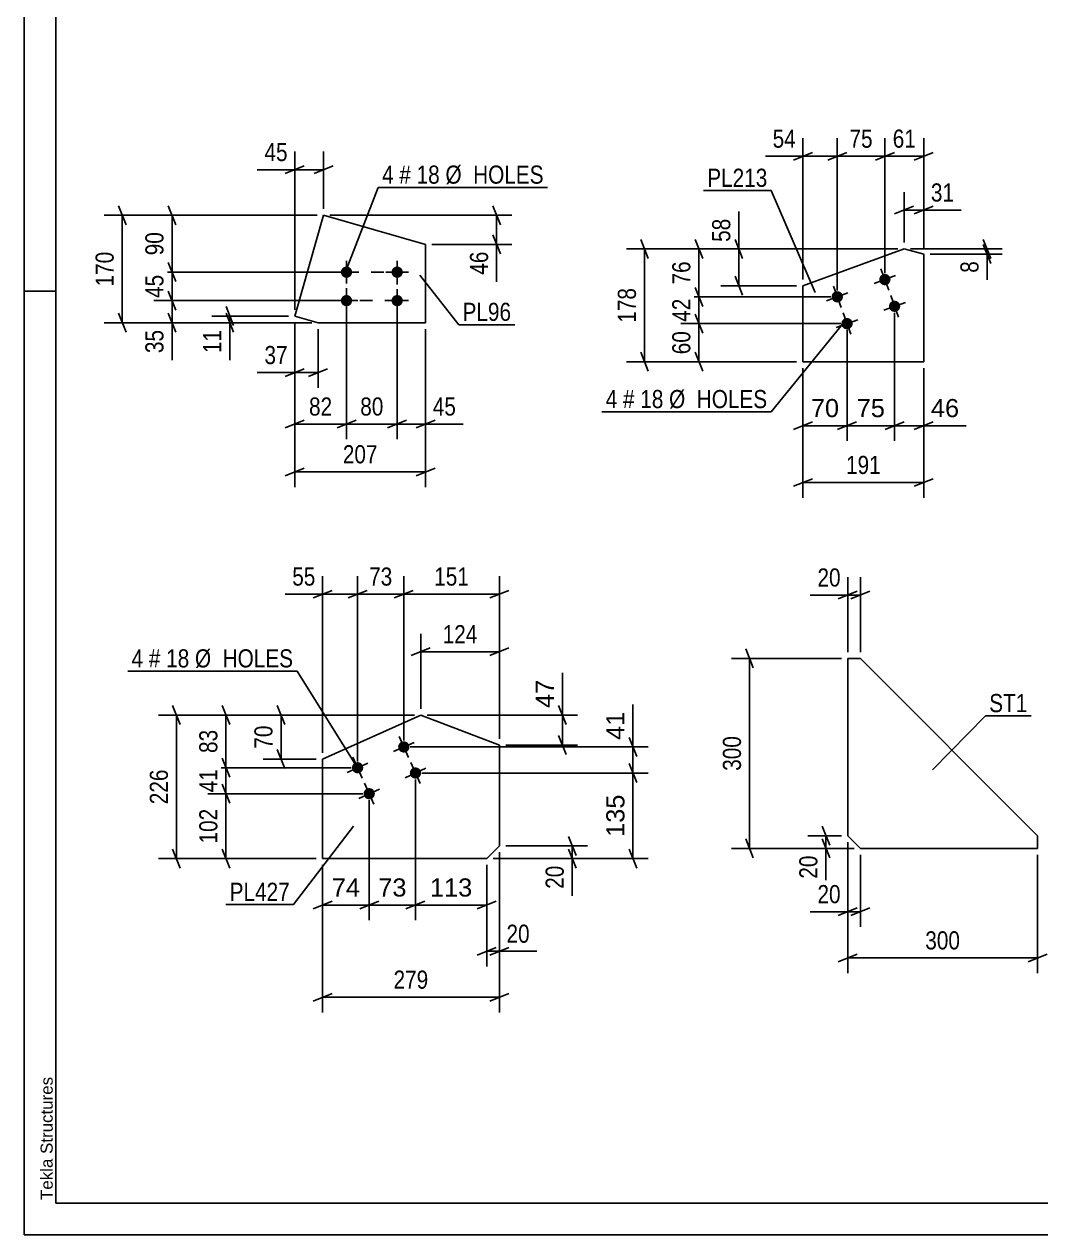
# Model space of a CAD drawing. Header units: millimetres. Extents: x 0 to 594, y 0 to 420.
# Drawn here: x 0 to 160.6, y 0 to 191.2 of the extents above; entities that cross this region are included whole.
import ezdxf

# ---------------------------------------------------------------- set-up
doc = ezdxf.new("R2010")
doc.units = ezdxf.units.MM
doc.linetypes.add('DXK_LINE_DOT2', pattern=[3.9198, 1.9599, -1.9599])
doc.styles.add('Arial', font='ARIAL.TTF', dxfattribs={"height": 0.2})
doc.styles.add('Arial Narrow', font='ARIALN.TTF', dxfattribs={"height": 0.2})

# ---------------------------------------------------------------- blocks, each defined once
blk = doc.blocks.new('Unknown-348436457-1131')
at = {"color": 5, "linetype": 'Continuous'}
for p, q in [((0, 420), (0, 0)), ((5, 415), (5, 5)), ((5, 149), (0, 149)), ((5, 5), (589, 5)), ((0, 0), (594, 0))]:
    blk.add_line(p, q, dxfattribs=at)
at = {"color": 174, "linetype": 'Continuous', "style": 'Arial'}
blk.add_text('Tekla Structures', height=1.9102, rotation=90, dxfattribs=at).set_placement((4.5, 5.5))
blk = doc.blocks.new('Part-348436457-8066 - 8065')
at = {"color": 2, "linetype": 'Continuous'}
for p, q in [((138.98, 155.67), (123, 149.86)), ((142.09, 154.86), (138.98, 155.67)), ((142.09, 137.86), (142.09, 154.86)), ((123, 149.86), (123, 137.86)), ((123, 137.86), (142.09, 137.86))]:
    blk.add_line(p, q, dxfattribs=at)
blk = doc.blocks.new('Bolt-348436457-8067 - 8065')
at = {"linetype": 'Continuous'}
for points in [[(136.79, 151.15, -1), (135.1, 150.53, -1)], [(129.27, 148.42, -1), (127.58, 147.8, -1)], [(138.33, 146.92, -1), (136.64, 146.31, -1)], [(130.81, 144.19, -1), (129.12, 143.57, -1)]]:
    blk.add_hatch(color=1, dxfattribs=at).paths.add_polyline_path(points)
at = {"color": 1, "linetype": 'Continuous'}
for p, q in [((134.26, 150.23), (137.64, 151.46)), ((135.33, 152.53), (136.56, 149.15)), ((127.81, 149.8), (129.04, 146.42)), ((126.74, 147.49), (130.12, 148.72)), ((135.79, 146), (139.18, 147.23)), ((136.87, 148.3), (138.1, 144.92)), ((129.35, 145.57), (130.58, 142.19)), ((128.27, 143.26), (131.66, 144.49))]:
    blk.add_line(p, q, dxfattribs=at)
blk = doc.blocks.new('Part-348436457-7850 - 7849')
at = {"color": 2, "linetype": 'Continuous'}
for p, q in [((132.08, 91.01), (130.08, 91.01)), ((130.08, 91.01), (130.08, 63.01)), ((160.08, 63.01), (132.08, 91.01)), ((130.08, 63.01), (132.08, 61.01)), ((160.08, 61.01), (160.08, 63.01)), ((132.08, 61.01), (160.08, 61.01))]:
    blk.add_line(p, q, dxfattribs=at)
blk = doc.blocks.new('Part-348436457-7999 - 7998')
at = {"color": 2, "linetype": 'Continuous'}
for p, q in [((62.63, 82.06), (47.12, 75.11)), ((75.05, 77.32), (62.63, 82.06)), ((75.05, 61.41), (75.05, 77.32)), ((47.12, 75.11), (47.12, 59.41)), ((73.05, 59.41), (75.05, 61.41)), ((47.12, 59.41), (73.05, 59.41))]:
    blk.add_line(p, q, dxfattribs=at)
blk = doc.blocks.new('Bolt-348436457-8000 - 7998')
at = {"linetype": 'Continuous'}
for points in [[(60.78, 77.39, -1), (59.14, 76.66, -1)], [(53.48, 74.12, -1), (51.84, 73.39, -1)], [(62.62, 73.29, -1), (60.98, 72.55, -1)], [(55.32, 70.02, -1), (53.68, 69.28, -1)]]:
    blk.add_hatch(color=1, dxfattribs=at).paths.add_polyline_path(points)
at = {"color": 1, "linetype": 'Continuous'}
for p, q in [((59.22, 78.67), (60.7, 75.38)), ((58.32, 76.29), (61.6, 77.76)), ((51.92, 75.4), (53.4, 72.11)), ((61.06, 74.56), (62.54, 71.28)), ((51.02, 73.02), (54.3, 74.49)), ((60.16, 72.18), (63.44, 73.66)), ((53.76, 71.29), (55.24, 68)), ((52.86, 68.91), (56.14, 70.38))]:
    blk.add_line(p, q, dxfattribs=at)
blk = doc.blocks.new('Part-348436457-8049 - 8048')
at = {"color": 2, "linetype": 'Continuous'}
for p, q in [((42.73, 145.06), (47.28, 160.99)), ((47.28, 160.99), (63.4, 156.38)), ((63.4, 156.38), (63.41, 144.01)), ((46.41, 144.01), (42.73, 145.06)), ((63.41, 144.01), (46.41, 144.01))]:
    blk.add_line(p, q, dxfattribs=at)
blk = doc.blocks.new('Bolt-348436457-8050 - 8048')
at = {"linetype": 'Continuous'}
for points in [[(50.01, 152.01, -1), (51.81, 152.01, -1)], [(58.01, 152.01, -1), (59.81, 152.01, -1)], [(50.01, 147.51, -1), (51.81, 147.51, -1)], [(58.01, 147.51, -1), (59.81, 147.51, -1)]]:
    blk.add_hatch(color=1, dxfattribs=at).paths.add_polyline_path(points)
at = {"color": 1, "linetype": 'Continuous'}
for p, q in [((50.91, 150.21), (50.91, 153.81)), ((58.91, 150.21), (58.91, 153.81)), ((52.71, 152.01), (49.11, 152.01)), ((60.71, 152.01), (57.11, 152.01)), ((50.91, 145.71), (50.91, 149.31)), ((58.91, 145.71), (58.91, 149.31)), ((52.71, 147.51), (49.11, 147.51)), ((60.71, 147.51), (57.11, 147.51))]:
    blk.add_line(p, q, dxfattribs=at)
blk = doc.blocks.new('Rectangle-348436457-11662 - 8048')
at = {"color": 1, "linetype": 'DXK_LINE_DOT2'}
blk.add_lwpolyline([(50.91, 152.01), (58.91, 152.01), (58.91, 147.51), (50.91, 147.51), (50.91, 152.01)], close=True, dxfattribs=at)
blk = doc.blocks.new('StraightDimension-348436457-8808 - 8065')
at = {"color": 7, "linetype": 'Continuous'}
for p, q in [((112.28, 157.17), (113.48, 154.17)), ((137.98, 155.67), (110.03, 155.67)), ((112.88, 149.86), (112.88, 155.67)), ((113.48, 148.36), (112.28, 151.36)), ((122, 149.86), (110.03, 149.86))]:
    blk.add_line(p, q, dxfattribs=at)
at = {"color": 0}
blk.add_wipeout([(112.13, 161.05), (107.93, 161.05), (107.93, 156.19), (112.13, 156.19)], dxfattribs=at)
at = {"color": 7, "linetype": 'Continuous'}
blk.add_line((112.88, 155.67), (112.88, 161.58), dxfattribs=at)
blk.add_line((112.88, 155.67), (112.88, 161.58), dxfattribs=at)
at = {"color": 3, "style": 'Arial Narrow'}
blk.add_text('58', height=2.863, rotation=90.0002, dxfattribs=at).set_placement((111.53, 156.79))
blk = doc.blocks.new('StraightDimension-348436457-8800 - 8065')
at = {"color": 7, "linetype": 'Continuous'}
for p, q in [((138.98, 156.67), (138.98, 164.66)), ((142.09, 155.86), (142.09, 164.66)), ((137.48, 161.21), (140.48, 162.41)), ((138.98, 161.81), (142.09, 161.81)), ((143.59, 162.41), (140.59, 161.21))]:
    blk.add_line(p, q, dxfattribs=at)
at = {"color": 0}
blk.add_wipeout([(147.47, 162.56), (147.47, 166.76), (142.62, 166.76), (142.62, 162.56)], dxfattribs=at)
at = {"color": 7, "linetype": 'Continuous'}
blk.add_line((142.09, 161.81), (148, 161.81), dxfattribs=at)
blk.add_line((142.09, 161.81), (148, 161.81), dxfattribs=at)
at = {"color": 3, "style": 'Arial Narrow'}
blk.add_text('31', height=2.863, dxfattribs=at).set_placement((143.22, 163.16))
blk = doc.blocks.new('StraightDimension-348436457-8816 - 8065')
at = {"color": 7, "linetype": 'Continuous'}
for p, q in [((135.95, 151.84), (135.95, 173.16)), ((142.09, 155.86), (142.09, 173.16)), ((134.45, 169.71), (137.45, 170.91)), ((135.95, 170.31), (142.09, 170.31)), ((143.59, 170.91), (140.59, 169.71))]:
    blk.add_line(p, q, dxfattribs=at)
at = {"color": 0}
blk.add_wipeout([(141.45, 171.06), (141.45, 175.26), (136.59, 175.26), (136.59, 171.06)], dxfattribs=at)
at = {"color": 3, "style": 'Arial Narrow'}
blk.add_text('61', height=2.863, dxfattribs=at).set_placement((137.19, 171.66))
blk = doc.blocks.new('StraightDimension-348436457-8812 - 8065')
at = {"color": 7, "linetype": 'Continuous'}
for p, q in [((151.49, 157.17), (152.69, 154.17)), ((139.98, 155.67), (154.49, 155.67)), ((143.09, 154.86), (154.49, 154.86)), ((152.69, 153.36), (151.49, 156.36)), ((152.09, 154.86), (152.09, 155.67))]:
    blk.add_line(p, q, dxfattribs=at)
at = {"color": 0}
blk.add_wipeout([(151.34, 154.34), (147.14, 154.34), (147.14, 151.31), (151.34, 151.31)], dxfattribs=at)
at = {"color": 7, "linetype": 'Continuous'}
blk.add_line((152.09, 154.86), (152.09, 150.79), dxfattribs=at)
blk.add_line((152.09, 154.86), (152.09, 150.79), dxfattribs=at)
at = {"color": 3, "style": 'Arial Narrow'}
blk.add_text('8', height=2.86, rotation=90.0002, dxfattribs=at).set_placement((150.74, 151.91))
blk = doc.blocks.new('StraightDimension-348436457-8804 - 8065')
at = {"color": 7, "linetype": 'Continuous'}
for p, q in [((123, 136.86), (123, 116.39)), ((142.09, 136.86), (142.09, 116.39)), ((124.5, 119.39), (121.5, 118.19)), ((123, 118.79), (142.09, 118.79)), ((140.59, 118.19), (143.59, 119.39))]:
    blk.add_line(p, q, dxfattribs=at)
at = {"color": 0}
blk.add_wipeout([(135.89, 119.54), (135.89, 123.74), (129.21, 123.74), (129.21, 119.54)], dxfattribs=at)
at = {"color": 3, "style": 'Arial Narrow'}
blk.add_text('191', height=2.863, dxfattribs=at).set_placement((129.81, 120.14))
blk = doc.blocks.new('StraightDimension-348436457-8817 - 8065')
at = {"color": 7, "linetype": 'Continuous'}
for p, q in [((128.43, 149.11), (128.43, 173.16)), ((135.95, 151.84), (135.95, 173.16)), ((126.93, 169.71), (129.93, 170.91)), ((128.43, 170.31), (135.95, 170.31)), ((137.45, 170.91), (134.45, 169.71))]:
    blk.add_line(p, q, dxfattribs=at)
at = {"color": 0}
blk.add_wipeout([(134.62, 171.06), (134.62, 175.26), (129.76, 175.26), (129.76, 171.06)], dxfattribs=at)
at = {"color": 3, "style": 'Arial Narrow'}
blk.add_text('75', height=2.863, dxfattribs=at).set_placement((130.36, 171.66))
blk = doc.blocks.new('StraightDimension-348436457-8818 - 8065')
at = {"color": 7, "linetype": 'Continuous'}
for p, q in [((123, 150.86), (123, 173.16)), ((128.43, 149.11), (128.43, 173.16)), ((121.5, 169.71), (124.5, 170.91)), ((123, 170.31), (128.43, 170.31)), ((129.93, 170.91), (126.93, 169.71))]:
    blk.add_line(p, q, dxfattribs=at)
at = {"color": 0}
blk.add_wipeout([(122.48, 171.06), (122.48, 175.26), (117.62, 175.26), (117.62, 171.06)], dxfattribs=at)
at = {"color": 7, "linetype": 'Continuous'}
blk.add_line((123, 170.31), (117.1, 170.31), dxfattribs=at)
blk.add_line((123, 170.31), (117.1, 170.31), dxfattribs=at)
at = {"color": 3, "style": 'Arial Narrow'}
blk.add_text('54', height=2.863, dxfattribs=at).set_placement((118.22, 171.66))
blk = doc.blocks.new('StraightDimension-348436457-8836 - 8065')
at = {"color": 7, "linetype": 'Continuous'}
for p, q in [((105.97, 157.17), (107.17, 154.17)), ((137.98, 155.67), (103.72, 155.67)), ((106.57, 148.11), (106.57, 155.67)), ((107.17, 146.61), (105.97, 149.61)), ((127.43, 148.11), (103.72, 148.11))]:
    blk.add_line(p, q, dxfattribs=at)
at = {"color": 0}
blk.add_wipeout([(105.82, 154.32), (101.62, 154.32), (101.62, 149.46), (105.82, 149.46)], dxfattribs=at)
at = {"color": 3, "style": 'Arial Narrow'}
blk.add_text('76', height=2.863, rotation=90.0002, dxfattribs=at).set_placement((105.22, 150.06))
blk = doc.blocks.new('StraightDimension-348436457-8837 - 8065')
at = {"color": 7, "linetype": 'Continuous'}
for p, q in [((105.97, 149.61), (107.17, 146.61)), ((127.43, 148.11), (103.72, 148.11)), ((106.57, 143.88), (106.57, 148.11)), ((107.17, 142.38), (105.97, 145.38)), ((128.97, 143.88), (103.72, 143.88))]:
    blk.add_line(p, q, dxfattribs=at)
at = {"color": 0}
blk.add_wipeout([(105.82, 148.42), (101.62, 148.42), (101.62, 143.57), (105.82, 143.57)], dxfattribs=at)
at = {"color": 3, "style": 'Arial Narrow'}
blk.add_text('42', height=2.863, rotation=90.0002, dxfattribs=at).set_placement((105.22, 144.17))
blk = doc.blocks.new('StraightDimension-348436457-8838 - 8065')
at = {"color": 7, "linetype": 'Continuous'}
for p, q in [((105.97, 145.38), (107.17, 142.38)), ((128.97, 143.88), (103.72, 143.88)), ((106.57, 137.86), (106.57, 143.88)), ((122, 137.86), (103.72, 137.86)), ((107.17, 136.36), (105.97, 139.36))]:
    blk.add_line(p, q, dxfattribs=at)
at = {"color": 0}
blk.add_wipeout([(105.82, 143.3), (101.62, 143.3), (101.62, 138.44), (105.82, 138.44)], dxfattribs=at)
at = {"color": 3, "style": 'Arial Narrow'}
blk.add_text('60', height=2.863, rotation=90.0002, dxfattribs=at).set_placement((105.22, 139.04))
blk = doc.blocks.new('StraightDimension-348436457-8856 - 8065')
at = {"color": 7, "linetype": 'Continuous'}
for p, q in [((98.58, 154.17), (97.38, 157.17)), ((137.98, 155.67), (95.13, 155.67)), ((97.98, 137.86), (97.98, 155.67)), ((122, 137.86), (95.13, 137.86)), ((97.38, 139.36), (98.58, 136.36))]:
    blk.add_line(p, q, dxfattribs=at)
at = {"color": 0}
blk.add_wipeout([(97.23, 150.11), (93.03, 150.11), (93.03, 143.42), (97.23, 143.42)], dxfattribs=at)
at = {"color": 3, "style": 'Arial Narrow'}
blk.add_text('178', height=2.863, rotation=90.0002, dxfattribs=at).set_placement((96.63, 144.02))
blk = doc.blocks.new('StraightDimension-348436457-11825 - 8065')
at = {"color": 7, "linetype": 'Continuous'}
for p, q in [((137.48, 145.61), (137.48, 125.36)), ((142.09, 136.86), (142.09, 125.36)), ((135.98, 127.16), (138.98, 128.36)), ((143.59, 128.36), (140.59, 127.16)), ((137.48, 127.76), (142.09, 127.76))]:
    blk.add_line(p, q, dxfattribs=at)
at = {"color": 0}
blk.add_wipeout([(148.27, 128.51), (148.27, 132.71), (142.62, 132.71), (142.62, 128.51)], dxfattribs=at)
at = {"color": 7, "linetype": 'Continuous'}
blk.add_line((142.09, 127.76), (148.79, 127.76), dxfattribs=at)
blk.add_line((142.09, 127.76), (148.79, 127.76), dxfattribs=at)
at = {"color": 3, "style": 'Arial'}
blk.add_text('46', height=2.865, dxfattribs=at).set_placement((143.22, 129.11))
blk = doc.blocks.new('StraightDimension-348436457-11826 - 8065')
at = {"color": 7, "linetype": 'Continuous'}
for p, q in [((137.48, 145.61), (137.48, 125.36)), ((129.97, 142.88), (129.97, 125.36)), ((128.47, 127.16), (131.47, 128.36)), ((138.98, 128.36), (135.98, 127.16)), ((129.97, 127.76), (137.48, 127.76))]:
    blk.add_line(p, q, dxfattribs=at)
at = {"color": 0}
blk.add_wipeout([(136.55, 128.51), (136.55, 132.71), (130.9, 132.71), (130.9, 128.51)], dxfattribs=at)
at = {"color": 3, "style": 'Arial'}
blk.add_text('75', height=2.865, dxfattribs=at).set_placement((131.5, 129.11))
blk = doc.blocks.new('StraightDimension-348436457-11827 - 8065')
at = {"color": 7, "linetype": 'Continuous'}
for p, q in [((129.97, 142.88), (129.97, 125.36)), ((123, 136.86), (123, 125.36)), ((121.5, 127.16), (124.5, 128.36)), ((131.47, 128.36), (128.47, 127.16)), ((123, 127.76), (129.97, 127.76))]:
    blk.add_line(p, q, dxfattribs=at)
at = {"color": 0}
blk.add_wipeout([(129.31, 128.51), (129.31, 132.71), (123.66, 132.71), (123.66, 128.51)], dxfattribs=at)
at = {"color": 3, "style": 'Arial'}
blk.add_text('70', height=2.865, dxfattribs=at).set_placement((124.26, 129.11))
blk = doc.blocks.new('StraightDimension-348436457-8370 - 7849')
at = {"color": 7, "linetype": 'Continuous'}
for p, q in [((115.17, 89.51), (113.97, 92.51)), ((129.08, 91.01), (111.72, 91.01)), ((114.57, 61.01), (114.57, 91.01)), ((113.97, 62.51), (115.17, 59.51)), ((131.08, 61.01), (111.72, 61.01))]:
    blk.add_line(p, q, dxfattribs=at)
at = {"color": 0}
blk.add_wipeout([(113.82, 79.36), (109.62, 79.36), (109.62, 72.67), (113.82, 72.67)], dxfattribs=at)
at = {"color": 3, "style": 'Arial Narrow'}
blk.add_text('300', height=2.863, rotation=90.0002, dxfattribs=at).set_placement((113.22, 73.27))
blk = doc.blocks.new('StraightDimension-348436457-8362 - 7849')
at = {"color": 7, "linetype": 'Continuous'}
for p, q in [((126.04, 64.51), (127.24, 61.51)), ((129.08, 63.01), (123.79, 63.01)), ((127.24, 59.51), (126.04, 62.51)), ((126.64, 61.01), (126.64, 63.01)), ((131.08, 61.01), (123.79, 61.01))]:
    blk.add_line(p, q, dxfattribs=at)
at = {"color": 0}
blk.add_wipeout([(125.89, 60.49), (121.69, 60.49), (121.69, 55.63), (125.89, 55.63)], dxfattribs=at)
at = {"color": 7, "linetype": 'Continuous'}
blk.add_line((126.64, 61.01), (126.64, 55.11), dxfattribs=at)
blk.add_line((126.64, 61.01), (126.64, 55.11), dxfattribs=at)
at = {"color": 3, "style": 'Arial Narrow'}
blk.add_text('20', height=2.863, rotation=90.0002, dxfattribs=at).set_placement((125.29, 56.23))
blk = doc.blocks.new('StraightDimension-348436457-8354 - 7849')
at = {"color": 7, "linetype": 'Continuous'}
for p, q in [((130.08, 62.01), (130.08, 48.61)), ((132.08, 60.01), (132.08, 48.61)), ((128.58, 50.41), (131.58, 51.61)), ((133.58, 51.61), (130.58, 50.41)), ((130.08, 51.01), (132.08, 51.01))]:
    blk.add_line(p, q, dxfattribs=at)
at = {"color": 0}
blk.add_wipeout([(129.55, 51.76), (129.55, 55.96), (124.7, 55.96), (124.7, 51.76)], dxfattribs=at)
at = {"color": 7, "linetype": 'Continuous'}
blk.add_line((130.08, 51.01), (124.17, 51.01), dxfattribs=at)
blk.add_line((130.08, 51.01), (124.17, 51.01), dxfattribs=at)
at = {"color": 3, "style": 'Arial Narrow'}
blk.add_text('20', height=2.863, dxfattribs=at).set_placement((125.3, 52.36))
blk = doc.blocks.new('StraightDimension-348436457-8366 - 7849')
at = {"color": 7, "linetype": 'Continuous'}
for p, q in [((130.08, 62.01), (130.08, 41.31)), ((160.08, 60.01), (160.08, 41.31)), ((131.58, 44.31), (128.58, 43.11)), ((158.58, 43.11), (161.58, 44.31)), ((130.08, 43.71), (160.08, 43.71))]:
    blk.add_line(p, q, dxfattribs=at)
at = {"color": 0}
blk.add_wipeout([(148.42, 44.46), (148.42, 48.66), (141.73, 48.66), (141.73, 44.46)], dxfattribs=at)
at = {"color": 3, "style": 'Arial Narrow'}
blk.add_text('300', height=2.863, dxfattribs=at).set_placement((142.33, 45.06))
blk = doc.blocks.new('StraightDimension-348436457-8350 - 7849')
at = {"color": 7, "linetype": 'Continuous'}
for p, q in [((130.08, 92.01), (130.08, 103.86)), ((132.08, 92.01), (132.08, 103.86)), ((128.58, 100.41), (131.58, 101.61)), ((133.58, 101.61), (130.58, 100.41)), ((130.08, 101.01), (132.08, 101.01))]:
    blk.add_line(p, q, dxfattribs=at)
at = {"color": 0}
blk.add_wipeout([(129.55, 101.76), (129.55, 105.96), (124.7, 105.96), (124.7, 101.76)], dxfattribs=at)
at = {"color": 7, "linetype": 'Continuous'}
blk.add_line((130.08, 101.01), (124.17, 101.01), dxfattribs=at)
blk.add_line((130.08, 101.01), (124.17, 101.01), dxfattribs=at)
at = {"color": 3, "style": 'Arial Narrow'}
blk.add_text('20', height=2.863, dxfattribs=at).set_placement((125.3, 102.36))
blk = doc.blocks.new('StraightDimension-348436457-12462 - 7998')
at = {"color": 7, "linetype": 'Continuous'}
for p, q in [((95.56, 78.53), (96.76, 75.53)), ((60.96, 77.03), (98.56, 77.03)), ((96.16, 72.92), (96.16, 77.03)), ((62.8, 72.92), (98.56, 72.92)), ((96.76, 71.42), (95.56, 74.42))]:
    blk.add_line(p, q, dxfattribs=at)
at = {"color": 0}
blk.add_wipeout([(95.41, 83.2), (91.21, 83.2), (91.21, 77.55), (95.41, 77.55)], dxfattribs=at)
at = {"color": 7, "linetype": 'Continuous'}
blk.add_line((96.16, 77.03), (96.16, 83.72), dxfattribs=at)
blk.add_line((96.16, 77.03), (96.16, 83.72), dxfattribs=at)
at = {"color": 3, "style": 'Arial'}
blk.add_text('41', height=2.865, rotation=90.0002, dxfattribs=at).set_placement((94.81, 78.15))
blk = doc.blocks.new('StraightDimension-348436457-8582 - 7998')
at = {"color": 7, "linetype": 'Continuous'}
for p, q in [((76.05, 61.41), (88.97, 61.41)), ((85.97, 62.91), (87.17, 59.91)), ((86.57, 59.41), (86.57, 61.41)), ((74.05, 59.41), (88.97, 59.41)), ((87.17, 57.91), (85.97, 60.91))]:
    blk.add_line(p, q, dxfattribs=at)
at = {"color": 0}
blk.add_wipeout([(85.82, 58.89), (81.62, 58.89), (81.62, 54.03), (85.82, 54.03)], dxfattribs=at)
at = {"color": 7, "linetype": 'Continuous'}
blk.add_line((86.57, 59.41), (86.57, 53.51), dxfattribs=at)
blk.add_line((86.57, 59.41), (86.57, 53.51), dxfattribs=at)
at = {"color": 3, "style": 'Arial Narrow'}
blk.add_text('20', height=2.863, rotation=90.0002, dxfattribs=at).set_placement((85.22, 54.63))
blk = doc.blocks.new('StraightDimension-348436457-8574 - 7998')
at = {"color": 7, "linetype": 'Continuous'}
for p, q in [((75.05, 60.41), (75.05, 42.36)), ((73.05, 58.41), (73.05, 42.36)), ((71.55, 44.16), (74.55, 45.36)), ((73.05, 44.76), (75.05, 44.76)), ((76.55, 45.36), (73.55, 44.16))]:
    blk.add_line(p, q, dxfattribs=at)
at = {"color": 0}
blk.add_wipeout([(80.43, 45.51), (80.43, 49.71), (75.58, 49.71), (75.58, 45.51)], dxfattribs=at)
at = {"color": 7, "linetype": 'Continuous'}
blk.add_line((75.05, 44.76), (80.96, 44.76), dxfattribs=at)
blk.add_line((75.05, 44.76), (80.96, 44.76), dxfattribs=at)
at = {"color": 3, "style": 'Arial Narrow'}
blk.add_text('20', height=2.863, dxfattribs=at).set_placement((76.18, 46.11))
blk = doc.blocks.new('StraightDimension-348436457-8568 - 7998')
at = {"color": 7, "linetype": 'Continuous'}
for p, q in [((62.63, 83.06), (62.63, 94.91)), ((75.05, 78.32), (75.05, 94.91)), ((61.13, 91.46), (64.13, 92.66)), ((62.63, 92.06), (75.05, 92.06)), ((76.55, 92.66), (73.55, 91.46))]:
    blk.add_line(p, q, dxfattribs=at)
at = {"color": 0}
blk.add_wipeout([(72.19, 92.81), (72.19, 97.01), (65.5, 97.01), (65.5, 92.81)], dxfattribs=at)
at = {"color": 3, "style": 'Arial Narrow'}
blk.add_text('124', height=2.863, dxfattribs=at).set_placement((66.1, 93.41))
blk = doc.blocks.new('StraightDimension-348436457-8586 - 7998')
at = {"color": 7, "linetype": 'Continuous'}
for p, q in [((39.97, 83.56), (41.17, 80.56)), ((61.63, 82.06), (37.72, 82.06)), ((40.57, 75.11), (40.57, 82.06)), ((41.17, 73.61), (39.97, 76.61)), ((46.12, 75.11), (37.72, 75.11))]:
    blk.add_line(p, q, dxfattribs=at)
at = {"color": 0}
blk.add_wipeout([(39.82, 81.01), (35.62, 81.01), (35.62, 76.16), (39.82, 76.16)], dxfattribs=at)
at = {"color": 3, "style": 'Arial Narrow'}
blk.add_text('70', height=2.863, rotation=90.0002, dxfattribs=at).set_placement((39.22, 76.76))
blk = doc.blocks.new('StraightDimension-348436457-8590 - 7998')
at = {"color": 7, "linetype": 'Continuous'}
for p, q in [((59.96, 78.03), (59.96, 104.01)), ((75.05, 78.32), (75.05, 104.01)), ((61.46, 101.76), (58.46, 100.56)), ((73.55, 100.56), (76.55, 101.76)), ((59.96, 101.16), (75.05, 101.16))]:
    blk.add_line(p, q, dxfattribs=at)
at = {"color": 0}
blk.add_wipeout([(70.85, 101.91), (70.85, 106.11), (64.16, 106.11), (64.16, 101.91)], dxfattribs=at)
at = {"color": 3, "style": 'Arial Narrow'}
blk.add_text('151', height=2.863, dxfattribs=at).set_placement((64.76, 102.51))
blk = doc.blocks.new('StraightDimension-348436457-12496 - 7998')
at = {"color": 7, "linetype": 'Continuous'}
for p, q in [((54.5, 68.65), (54.5, 49.66)), ((47.12, 58.41), (47.12, 49.66)), ((45.62, 51.46), (48.62, 52.66)), ((47.12, 52.06), (54.5, 52.06)), ((56, 52.66), (53, 51.46))]:
    blk.add_line(p, q, dxfattribs=at)
at = {"color": 0}
blk.add_wipeout([(53.63, 52.81), (53.63, 57.01), (47.99, 57.01), (47.99, 52.81)], dxfattribs=at)
at = {"color": 3, "style": 'Arial'}
blk.add_text('74', height=2.865, dxfattribs=at).set_placement((48.59, 53.41))
blk = doc.blocks.new('StraightDimension-348436457-8591 - 7998')
at = {"color": 7, "linetype": 'Continuous'}
for p, q in [((52.66, 74.75), (52.66, 104.01)), ((59.96, 78.03), (59.96, 104.01)), ((51.16, 100.56), (54.16, 101.76)), ((61.46, 101.76), (58.46, 100.56)), ((52.66, 101.16), (59.96, 101.16))]:
    blk.add_line(p, q, dxfattribs=at)
at = {"color": 0}
blk.add_wipeout([(58.74, 101.91), (58.74, 106.11), (53.88, 106.11), (53.88, 101.91)], dxfattribs=at)
at = {"color": 3, "style": 'Arial Narrow'}
blk.add_text('73', height=2.863, dxfattribs=at).set_placement((54.48, 102.51))
blk = doc.blocks.new('StraightDimension-348436457-12495 - 7998')
at = {"color": 7, "linetype": 'Continuous'}
for p, q in [((61.8, 71.92), (61.8, 49.66)), ((54.5, 68.65), (54.5, 49.66)), ((53, 51.46), (56, 52.66)), ((54.5, 52.06), (61.8, 52.06)), ((63.3, 52.66), (60.3, 51.46))]:
    blk.add_line(p, q, dxfattribs=at)
at = {"color": 0}
blk.add_wipeout([(60.97, 52.81), (60.97, 57.01), (55.33, 57.01), (55.33, 52.81)], dxfattribs=at)
at = {"color": 3, "style": 'Arial'}
blk.add_text('73', height=2.865, dxfattribs=at).set_placement((55.93, 53.41))
blk = doc.blocks.new('StraightDimension-348436457-8592 - 7998')
at = {"color": 7, "linetype": 'Continuous'}
for p, q in [((47.12, 76.11), (47.12, 104.01)), ((52.66, 74.75), (52.66, 104.01)), ((45.62, 100.56), (48.62, 101.76)), ((54.16, 101.76), (51.16, 100.56)), ((47.12, 101.16), (52.66, 101.16))]:
    blk.add_line(p, q, dxfattribs=at)
at = {"color": 0}
blk.add_wipeout([(46.6, 101.91), (46.6, 106.11), (41.74, 106.11), (41.74, 101.91)], dxfattribs=at)
at = {"color": 7, "linetype": 'Continuous'}
blk.add_line((47.12, 101.16), (41.21, 101.16), dxfattribs=at)
blk.add_line((47.12, 101.16), (41.21, 101.16), dxfattribs=at)
at = {"color": 3, "style": 'Arial Narrow'}
blk.add_text('55', height=2.863, dxfattribs=at).set_placement((42.34, 102.51))
blk = doc.blocks.new('StraightDimension-348436457-8610 - 7998')
at = {"color": 7, "linetype": 'Continuous'}
for p, q in [((75.05, 60.41), (75.05, 35.11)), ((47.12, 58.41), (47.12, 35.11)), ((48.62, 38.11), (45.62, 36.91)), ((47.12, 37.51), (75.05, 37.51)), ((73.55, 36.91), (76.55, 38.11))]:
    blk.add_line(p, q, dxfattribs=at)
at = {"color": 0}
blk.add_wipeout([(64.43, 38.26), (64.43, 42.46), (57.74, 42.46), (57.74, 38.26)], dxfattribs=at)
at = {"color": 3, "style": 'Arial Narrow'}
blk.add_text('279', height=2.863, dxfattribs=at).set_placement((58.34, 38.86))
blk = doc.blocks.new('StraightDimension-348436457-8614 - 7998')
at = {"color": 7, "linetype": 'Continuous'}
for p, q in [((31.26, 83.56), (32.46, 80.56)), ((61.63, 82.06), (29.01, 82.06)), ((31.86, 73.75), (31.86, 82.06)), ((32.46, 72.25), (31.26, 75.25)), ((51.66, 73.75), (29.01, 73.75))]:
    blk.add_line(p, q, dxfattribs=at)
at = {"color": 0}
blk.add_wipeout([(31.11, 80.33), (26.91, 80.33), (26.91, 75.48), (31.11, 75.48)], dxfattribs=at)
at = {"color": 3, "style": 'Arial Narrow'}
blk.add_text('83', height=2.863, rotation=90.0002, dxfattribs=at).set_placement((30.51, 76.08))
blk = doc.blocks.new('StraightDimension-348436457-8615 - 7998')
at = {"color": 7, "linetype": 'Continuous'}
for p, q in [((31.26, 75.25), (32.46, 72.25)), ((51.66, 73.75), (29.01, 73.75)), ((31.86, 69.65), (31.86, 73.75)), ((32.46, 68.15), (31.26, 71.15)), ((53.5, 69.65), (29.01, 69.65))]:
    blk.add_line(p, q, dxfattribs=at)
at = {"color": 0}
blk.add_wipeout([(31.11, 74.13), (26.91, 74.13), (26.91, 69.27), (31.11, 69.27)], dxfattribs=at)
at = {"color": 3, "style": 'Arial Narrow'}
blk.add_text('41', height=2.863, rotation=90.0002, dxfattribs=at).set_placement((30.51, 69.87))
blk = doc.blocks.new('StraightDimension-348436457-8616 - 7998')
at = {"color": 7, "linetype": 'Continuous'}
for p, q in [((31.26, 71.15), (32.46, 68.15)), ((53.5, 69.65), (29.01, 69.65)), ((31.86, 59.41), (31.86, 69.65)), ((46.12, 59.41), (29.01, 59.41)), ((32.46, 57.91), (31.26, 60.91))]:
    blk.add_line(p, q, dxfattribs=at)
at = {"color": 0}
blk.add_wipeout([(31.11, 67.87), (26.91, 67.87), (26.91, 61.19), (31.11, 61.19)], dxfattribs=at)
at = {"color": 3, "style": 'Arial Narrow'}
blk.add_text('102', height=2.863, rotation=90.0002, dxfattribs=at).set_placement((30.51, 61.79))
blk = doc.blocks.new('StraightDimension-348436457-8634 - 7998')
at = {"color": 7, "linetype": 'Continuous'}
for p, q in [((24.65, 80.56), (23.45, 83.56)), ((61.63, 82.06), (21.2, 82.06)), ((24.05, 59.41), (24.05, 82.06)), ((46.12, 59.41), (21.2, 59.41)), ((23.45, 60.91), (24.65, 57.91))]:
    blk.add_line(p, q, dxfattribs=at)
at = {"color": 0}
blk.add_wipeout([(23.3, 74.08), (19.1, 74.08), (19.1, 67.39), (23.3, 67.39)], dxfattribs=at)
at = {"color": 3, "style": 'Arial Narrow'}
blk.add_text('226', height=2.863, rotation=90.0002, dxfattribs=at).set_placement((22.7, 67.99))
blk = doc.blocks.new('StraightDimension-348436457-12463 - 7998')
at = {"color": 7, "linetype": 'Continuous'}
for p, q in [((62.8, 72.92), (98.56, 72.92)), ((96.76, 71.42), (95.56, 74.42)), ((96.16, 59.41), (96.16, 72.92)), ((74.05, 59.41), (98.56, 59.41)), ((95.56, 60.91), (96.76, 57.91))]:
    blk.add_line(p, q, dxfattribs=at)
at = {"color": 0}
blk.add_wipeout([(95.41, 70.1), (91.21, 70.1), (91.21, 62.23), (95.41, 62.23)], dxfattribs=at)
at = {"color": 3, "style": 'Arial'}
blk.add_text('135', height=2.865, rotation=90.0002, dxfattribs=at).set_placement((94.81, 62.83))
blk = doc.blocks.new('StraightDimension-348436457-12483 - 7998')
at = {"color": 7, "linetype": 'Continuous'}
for p, q in [((84.41, 83.56), (85.61, 80.56)), ((63.63, 82.06), (87.41, 82.06)), ((85.01, 77.32), (85.01, 82.06)), ((85.61, 75.82), (84.41, 78.82)), ((76.05, 77.32), (87.41, 77.32))]:
    blk.add_line(p, q, dxfattribs=at)
at = {"color": 0}
blk.add_wipeout([(84.26, 88.23), (80.06, 88.23), (80.06, 82.58), (84.26, 82.58)], dxfattribs=at)
at = {"color": 7, "linetype": 'Continuous'}
blk.add_line((85.01, 82.06), (85.01, 88.76), dxfattribs=at)
blk.add_line((85.01, 82.06), (85.01, 88.76), dxfattribs=at)
at = {"color": 3, "style": 'Arial'}
blk.add_text('47', height=2.865, rotation=90.0002, dxfattribs=at).set_placement((83.66, 83.18))
blk = doc.blocks.new('StraightDimension-348436457-12494 - 7998')
at = {"color": 7, "linetype": 'Continuous'}
for p, q in [((61.8, 71.92), (61.8, 49.66)), ((73.05, 58.41), (73.05, 49.66)), ((60.3, 51.46), (63.3, 52.66)), ((61.8, 52.06), (73.05, 52.06)), ((74.55, 52.66), (71.55, 51.46))]:
    blk.add_line(p, q, dxfattribs=at)
at = {"color": 0}
blk.add_wipeout([(71.36, 52.81), (71.36, 57.01), (63.49, 57.01), (63.49, 52.81)], dxfattribs=at)
at = {"color": 3, "style": 'Arial'}
blk.add_text('113', height=2.865, dxfattribs=at).set_placement((64.09, 53.41))
blk = doc.blocks.new('StraightDimension-348436457-8734 - 8048')
at = {"color": 7, "linetype": 'Continuous'}
for p, q in [((46.28, 160.99), (12.63, 160.99)), ((16.08, 159.49), (14.88, 162.49)), ((15.48, 144.01), (15.48, 160.99)), ((14.88, 145.51), (16.08, 142.51)), ((45.41, 144.01), (12.63, 144.01))]:
    blk.add_line(p, q, dxfattribs=at)
at = {"color": 0}
blk.add_wipeout([(14.73, 155.84), (10.53, 155.84), (10.53, 149.15), (14.73, 149.15)], dxfattribs=at)
at = {"color": 3, "style": 'Arial Narrow'}
blk.add_text('170', height=2.863, rotation=90.0002, dxfattribs=at).set_placement((14.13, 149.75))
blk = doc.blocks.new('StraightDimension-348436457-8698 - 8048')
at = {"color": 7, "linetype": 'Continuous'}
for p, q in [((31.88, 146.56), (33.08, 143.56)), ((33.08, 142.51), (31.88, 145.51)), ((41.73, 145.06), (29.63, 145.06)), ((45.41, 144.01), (29.63, 144.01)), ((32.48, 144.01), (32.48, 145.06))]:
    blk.add_line(p, q, dxfattribs=at)
at = {"color": 0}
blk.add_wipeout([(31.73, 143.48), (27.53, 143.48), (27.53, 138.63), (31.73, 138.63)], dxfattribs=at)
at = {"color": 7, "linetype": 'Continuous'}
blk.add_line((32.48, 144.01), (32.48, 138.1), dxfattribs=at)
blk.add_line((32.48, 144.01), (32.48, 138.1), dxfattribs=at)
at = {"color": 3, "style": 'Arial Narrow'}
blk.add_text('11', height=2.863, rotation=90.0002, dxfattribs=at).set_placement((31.13, 139.23))
blk = doc.blocks.new('StraightDimension-348436457-8690 - 8048')
at = {"color": 7, "linetype": 'Continuous'}
for p, q in [((42.73, 144.06), (42.73, 133.74)), ((46.41, 143.01), (46.41, 133.74)), ((41.23, 135.54), (44.23, 136.74)), ((42.73, 136.14), (46.41, 136.14)), ((47.91, 136.74), (44.91, 135.54))]:
    blk.add_line(p, q, dxfattribs=at)
at = {"color": 0}
blk.add_wipeout([(42.2, 136.89), (42.2, 141.09), (37.35, 141.09), (37.35, 136.89)], dxfattribs=at)
at = {"color": 7, "linetype": 'Continuous'}
blk.add_line((42.73, 136.14), (36.82, 136.14), dxfattribs=at)
blk.add_line((42.73, 136.14), (36.82, 136.14), dxfattribs=at)
at = {"color": 3, "style": 'Arial Narrow'}
blk.add_text('37', height=2.863, dxfattribs=at).set_placement((37.95, 137.49))
blk = doc.blocks.new('StraightDimension-348436457-8694 - 8048')
at = {"color": 7, "linetype": 'Continuous'}
for p, q in [((42.73, 146.06), (42.73, 171.04)), ((47.28, 161.99), (47.28, 171.04)), ((41.23, 167.59), (44.23, 168.79)), ((48.78, 168.79), (45.78, 167.59)), ((42.73, 168.19), (47.28, 168.19))]:
    blk.add_line(p, q, dxfattribs=at)
at = {"color": 0}
blk.add_wipeout([(42.2, 168.94), (42.2, 173.14), (37.35, 173.14), (37.35, 168.94)], dxfattribs=at)
at = {"color": 7, "linetype": 'Continuous'}
blk.add_line((42.73, 168.19), (36.82, 168.19), dxfattribs=at)
blk.add_line((42.73, 168.19), (36.82, 168.19), dxfattribs=at)
at = {"color": 3, "style": 'Arial Narrow'}
blk.add_text('45', height=2.863, dxfattribs=at).set_placement((37.95, 169.54))
blk = doc.blocks.new('StraightDimension-348436457-8702 - 8048')
at = {"color": 7, "linetype": 'Continuous'}
for p, q in [((48.28, 160.99), (77.02, 160.99)), ((74.02, 162.49), (75.22, 159.49)), ((74.62, 156.38), (74.62, 160.99)), ((75.22, 154.88), (74.02, 157.88)), ((64.4, 156.38), (77.02, 156.38))]:
    blk.add_line(p, q, dxfattribs=at)
at = {"color": 0}
blk.add_wipeout([(73.87, 155.85), (69.67, 155.85), (69.67, 151), (73.87, 151)], dxfattribs=at)
at = {"color": 7, "linetype": 'Continuous'}
blk.add_line((74.62, 156.38), (74.62, 150.47), dxfattribs=at)
blk.add_line((74.62, 156.38), (74.62, 150.47), dxfattribs=at)
at = {"color": 3, "style": 'Arial Narrow'}
blk.add_text('46', height=2.863, rotation=90.0002, dxfattribs=at).set_placement((73.27, 151.6))
blk = doc.blocks.new('StraightDimension-348436457-8706 - 8048')
at = {"color": 7, "linetype": 'Continuous'}
for p, q in [((58.91, 146.51), (58.91, 125.61)), ((63.41, 143.01), (63.41, 125.61)), ((57.41, 127.41), (60.41, 128.61)), ((64.91, 128.61), (61.91, 127.41)), ((58.91, 128.01), (63.41, 128.01))]:
    blk.add_line(p, q, dxfattribs=at)
at = {"color": 0}
blk.add_wipeout([(68.79, 128.76), (68.79, 132.96), (63.94, 132.96), (63.94, 128.76)], dxfattribs=at)
at = {"color": 7, "linetype": 'Continuous'}
blk.add_line((63.41, 128.01), (69.32, 128.01), dxfattribs=at)
blk.add_line((63.41, 128.01), (69.32, 128.01), dxfattribs=at)
at = {"color": 3, "style": 'Arial Narrow'}
blk.add_text('45', height=2.863, dxfattribs=at).set_placement((64.54, 129.36))
blk = doc.blocks.new('StraightDimension-348436457-8707 - 8048')
at = {"color": 7, "linetype": 'Continuous'}
for p, q in [((50.91, 146.51), (50.91, 125.61)), ((58.91, 146.51), (58.91, 125.61)), ((49.41, 127.41), (52.41, 128.61)), ((60.41, 128.61), (57.41, 127.41)), ((50.91, 128.01), (58.91, 128.01))]:
    blk.add_line(p, q, dxfattribs=at)
at = {"color": 0}
blk.add_wipeout([(57.34, 128.76), (57.34, 132.96), (52.48, 132.96), (52.48, 128.76)], dxfattribs=at)
at = {"color": 3, "style": 'Arial Narrow'}
blk.add_text('80', height=2.863, dxfattribs=at).set_placement((53.08, 129.36))
blk = doc.blocks.new('StraightDimension-348436457-8708 - 8048')
at = {"color": 7, "linetype": 'Continuous'}
for p, q in [((50.91, 146.51), (50.91, 125.61)), ((42.73, 144.06), (42.73, 125.61)), ((41.23, 127.41), (44.23, 128.61)), ((52.41, 128.61), (49.41, 127.41)), ((42.73, 128.01), (50.91, 128.01))]:
    blk.add_line(p, q, dxfattribs=at)
at = {"color": 0}
blk.add_wipeout([(49.25, 128.76), (49.25, 132.96), (44.39, 132.96), (44.39, 128.76)], dxfattribs=at)
at = {"color": 3, "style": 'Arial Narrow'}
blk.add_text('82', height=2.863, dxfattribs=at).set_placement((44.99, 129.36))
blk = doc.blocks.new('StraightDimension-348436457-8718 - 8048')
at = {"color": 7, "linetype": 'Continuous'}
for p, q in [((42.73, 144.06), (42.73, 118.07)), ((63.41, 143.01), (63.41, 118.07)), ((44.23, 121.07), (41.23, 119.87)), ((42.73, 120.47), (63.41, 120.47)), ((61.91, 119.87), (64.91, 121.07))]:
    blk.add_line(p, q, dxfattribs=at)
at = {"color": 0}
blk.add_wipeout([(56.41, 121.22), (56.41, 125.42), (49.73, 125.42), (49.73, 121.22)], dxfattribs=at)
at = {"color": 3, "style": 'Arial Narrow'}
blk.add_text('207', height=2.863, dxfattribs=at).set_placement((50.33, 121.82))
blk = doc.blocks.new('StraightDimension-348436457-8722 - 8048')
at = {"color": 7, "linetype": 'Continuous'}
for p, q in [((46.28, 160.99), (20.5, 160.99)), ((22.75, 162.49), (23.95, 159.49)), ((23.35, 152.01), (23.35, 160.99)), ((23.95, 150.51), (22.75, 153.51)), ((49.91, 152.01), (20.5, 152.01))]:
    blk.add_line(p, q, dxfattribs=at)
at = {"color": 0}
blk.add_wipeout([(22.6, 158.92), (18.4, 158.92), (18.4, 154.07), (22.6, 154.07)], dxfattribs=at)
at = {"color": 3, "style": 'Arial Narrow'}
blk.add_text('90', height=2.863, rotation=90.0002, dxfattribs=at).set_placement((22, 154.67))
blk = doc.blocks.new('StraightDimension-348436457-8723 - 8048')
at = {"color": 7, "linetype": 'Continuous'}
for p, q in [((22.75, 153.51), (23.95, 150.51)), ((49.91, 152.01), (20.5, 152.01)), ((23.35, 147.51), (23.35, 152.01)), ((49.91, 147.51), (20.5, 147.51)), ((23.95, 146.01), (22.75, 149.01))]:
    blk.add_line(p, q, dxfattribs=at)
at = {"color": 0}
blk.add_wipeout([(22.6, 152.18), (18.4, 152.18), (18.4, 147.33), (22.6, 147.33)], dxfattribs=at)
at = {"color": 3, "style": 'Arial Narrow'}
blk.add_text('45', height=2.863, rotation=90.0002, dxfattribs=at).set_placement((22, 147.93))
blk = doc.blocks.new('StraightDimension-348436457-8724 - 8048')
at = {"color": 7, "linetype": 'Continuous'}
for p, q in [((49.91, 147.51), (20.5, 147.51)), ((22.75, 149.01), (23.95, 146.01)), ((23.35, 144.01), (23.35, 147.51)), ((23.95, 142.51), (22.75, 145.51)), ((45.41, 144.01), (20.5, 144.01))]:
    blk.add_line(p, q, dxfattribs=at)
at = {"color": 0}
blk.add_wipeout([(22.6, 143.48), (18.4, 143.48), (18.4, 138.63), (22.6, 138.63)], dxfattribs=at)
at = {"color": 7, "linetype": 'Continuous'}
blk.add_line((23.35, 144.01), (23.35, 138.1), dxfattribs=at)
blk.add_line((23.35, 144.01), (23.35, 138.1), dxfattribs=at)
at = {"color": 3, "style": 'Arial Narrow'}
blk.add_text('35', height=2.863, rotation=90.0002, dxfattribs=at).set_placement((22, 139.23))
blk = doc.blocks.new('Mark-348436457-9040 - 8065')
at = {"color": 0}
blk.add_wipeout([(117.39, 165.48), (117.39, 168.48), (107.89, 168.48), (107.89, 165.48)], dxfattribs=at)
blk.add_wipeout([(117.39, 165.48), (117.39, 168.48), (107.89, 168.48), (107.89, 165.48)], dxfattribs=at)
at = {"color": 30, "linetype": 'Continuous'}
for p in [(107.29, 164.88), (124.96, 148.79)]:
    blk.add_line(p, (117.99, 164.88), dxfattribs=at)
at = {"color": 3, "style": 'Arial Narrow'}
blk.add_text('PL213', height=2.863, dxfattribs=at).set_placement((107.89, 165.48))
blk = doc.blocks.new('Mark-348436457-9043 - 8065')
at = {"color": 0}
blk.add_wipeout([(93.68, 130.54), (93.68, 133.54), (91.85, 133.54), (91.85, 130.54)], dxfattribs=at)
blk.add_wipeout([(93.68, 130.54), (93.68, 133.54), (91.85, 133.54), (91.85, 130.54)], dxfattribs=at)
at = {"color": 3, "style": 'Arial Narrow'}
blk.add_text('4', height=2.86, dxfattribs=at).set_placement((91.85, 130.54))
at = {"color": 0}
blk.add_wipeout([(96.41, 130.54), (96.41, 133.54), (94.58, 133.54), (94.58, 130.54)], dxfattribs=at)
blk.add_wipeout([(96.41, 130.54), (96.41, 133.54), (94.58, 133.54), (94.58, 130.54)], dxfattribs=at)
blk.add_wipeout([(100.96, 130.54), (100.96, 133.54), (97.31, 133.54), (97.31, 130.54)], dxfattribs=at)
blk.add_wipeout([(100.96, 130.54), (100.96, 133.54), (97.31, 133.54), (97.31, 130.54)], dxfattribs=at)
at = {"color": 3, "style": 'Arial Narrow'}
for s, height, p in [('#', 2.86, (94.58, 130.54)), ('18', 2.863, (97.31, 130.54))]:
    blk.add_text(s, height=height, dxfattribs=at).set_placement(p)
at = {"color": 0}
blk.add_wipeout([(117.39, 130.54), (117.39, 133.54), (101.86, 133.54), (101.86, 130.54)], dxfattribs=at)
blk.add_wipeout([(117.39, 130.54), (117.39, 133.54), (101.86, 133.54), (101.86, 130.54)], dxfattribs=at)
at = {"color": 7, "linetype": 'Continuous'}
for p in [(129.72, 144.37), (91.25, 129.94)]:
    blk.add_line(p, (117.99, 129.94), dxfattribs=at)
at = {"color": 3, "style": 'Arial Narrow'}
blk.add_text('Ø  HOLES', height=2.863, dxfattribs=at).set_placement((101.86, 130.54))
blk = doc.blocks.new('Mark-348436457-8966 - 7849')
at = {"color": 0}
blk.add_wipeout([(158.45, 82.53), (158.45, 85.53), (152.43, 85.53), (152.43, 82.53)], dxfattribs=at)
blk.add_wipeout([(158.45, 82.53), (158.45, 85.53), (152.43, 85.53), (152.43, 82.53)], dxfattribs=at)
at = {"color": 30, "linetype": 'Continuous'}
for p, q in [((143.46, 73.4), (151.83, 81.93)), ((151.83, 81.93), (159.05, 81.93))]:
    blk.add_line(p, q, dxfattribs=at)
at = {"color": 3, "style": 'Arial Narrow'}
blk.add_text('ST1', height=2.863, dxfattribs=at).set_placement((152.43, 82.53))
blk = doc.blocks.new('Mark-348436457-9011 - 7998')
at = {"color": 0}
blk.add_wipeout([(41.95, 52.73), (41.95, 55.73), (32.45, 55.73), (32.45, 52.73)], dxfattribs=at)
blk.add_wipeout([(41.95, 52.73), (41.95, 55.73), (32.45, 55.73), (32.45, 52.73)], dxfattribs=at)
at = {"color": 30, "linetype": 'Continuous'}
for p in [(52.03, 64.54), (31.85, 52.13)]:
    blk.add_line(p, (42.55, 52.13), dxfattribs=at)
at = {"color": 3, "style": 'Arial Narrow'}
blk.add_text('PL427', height=2.863, dxfattribs=at).set_placement((32.45, 52.73))
blk = doc.blocks.new('Mark-348436457-9014 - 7998')
at = {"color": 0}
blk.add_wipeout([(18.79, 89.59), (18.79, 92.59), (16.96, 92.59), (16.96, 89.59)], dxfattribs=at)
blk.add_wipeout([(18.79, 89.59), (18.79, 92.59), (16.96, 92.59), (16.96, 89.59)], dxfattribs=at)
at = {"color": 3, "style": 'Arial Narrow'}
blk.add_text('4', height=2.86, dxfattribs=at).set_placement((16.96, 89.59))
at = {"color": 0}
blk.add_wipeout([(21.52, 89.59), (21.52, 92.59), (19.69, 92.59), (19.69, 89.59)], dxfattribs=at)
blk.add_wipeout([(21.52, 89.59), (21.52, 92.59), (19.69, 92.59), (19.69, 89.59)], dxfattribs=at)
blk.add_wipeout([(26.07, 89.59), (26.07, 92.59), (22.42, 92.59), (22.42, 89.59)], dxfattribs=at)
blk.add_wipeout([(26.07, 89.59), (26.07, 92.59), (22.42, 92.59), (22.42, 89.59)], dxfattribs=at)
at = {"color": 3, "style": 'Arial Narrow'}
for s, height, p in [('#', 2.86, (19.69, 89.59)), ('18', 2.863, (22.42, 89.59))]:
    blk.add_text(s, height=height, dxfattribs=at).set_placement(p)
at = {"color": 0}
blk.add_wipeout([(42.5, 89.59), (42.5, 92.59), (26.97, 92.59), (26.97, 89.59)], dxfattribs=at)
blk.add_wipeout([(42.5, 89.59), (42.5, 92.59), (26.97, 92.59), (26.97, 89.59)], dxfattribs=at)
at = {"color": 7, "linetype": 'Continuous'}
for p in [(16.36, 88.99), (52.66, 73.75)]:
    blk.add_line(p, (43.1, 88.99), dxfattribs=at)
at = {"color": 3, "style": 'Arial Narrow'}
blk.add_text('Ø  HOLES', height=2.863, dxfattribs=at).set_placement((26.97, 89.59))
blk = doc.blocks.new('Mark-348436457-9032 - 8048')
at = {"color": 0}
blk.add_wipeout([(76.92, 144.31), (76.92, 147.31), (69.24, 147.31), (69.24, 144.31)], dxfattribs=at)
blk.add_wipeout([(76.92, 144.31), (76.92, 147.31), (69.24, 147.31), (69.24, 144.31)], dxfattribs=at)
at = {"color": 30, "linetype": 'Continuous'}
for p, q in [((62.48, 151.54), (68.64, 143.71)), ((68.64, 143.71), (77.52, 143.71))]:
    blk.add_line(p, q, dxfattribs=at)
at = {"color": 3, "style": 'Arial Narrow'}
blk.add_text('PL96', height=2.863, dxfattribs=at).set_placement((69.24, 144.31))
blk = doc.blocks.new('Mark-348436457-9035 - 8048')
at = {"color": 0}
blk.add_wipeout([(58.35, 165.98), (58.35, 168.98), (56.53, 168.98), (56.53, 165.98)], dxfattribs=at)
blk.add_wipeout([(58.35, 165.98), (58.35, 168.98), (56.53, 168.98), (56.53, 165.98)], dxfattribs=at)
at = {"color": 7, "linetype": 'Continuous'}
blk.add_line((50.76, 152.07), (55.93, 165.38), dxfattribs=at)
at = {"color": 3, "style": 'Arial Narrow'}
blk.add_text('4', height=2.86, dxfattribs=at).set_placement((56.53, 165.98))
at = {"color": 0}
blk.add_wipeout([(61.08, 165.98), (61.08, 168.98), (59.25, 168.98), (59.25, 165.98)], dxfattribs=at)
blk.add_wipeout([(61.08, 165.98), (61.08, 168.98), (59.25, 168.98), (59.25, 165.98)], dxfattribs=at)
blk.add_wipeout([(65.64, 165.98), (65.64, 168.98), (61.98, 168.98), (61.98, 165.98)], dxfattribs=at)
blk.add_wipeout([(65.64, 165.98), (65.64, 168.98), (61.98, 168.98), (61.98, 165.98)], dxfattribs=at)
at = {"color": 3, "style": 'Arial Narrow'}
for s, height, p in [('#', 2.86, (59.25, 165.98)), ('18', 2.863, (61.98, 165.98))]:
    blk.add_text(s, height=height, dxfattribs=at).set_placement(p)
at = {"color": 0}
blk.add_wipeout([(82.07, 165.98), (82.07, 168.98), (66.54, 168.98), (66.54, 165.98)], dxfattribs=at)
blk.add_wipeout([(82.07, 165.98), (82.07, 168.98), (66.54, 168.98), (66.54, 165.98)], dxfattribs=at)
at = {"color": 7, "linetype": 'Continuous'}
blk.add_line((55.93, 165.38), (82.67, 165.38), dxfattribs=at)
at = {"color": 3, "style": 'Arial Narrow'}
blk.add_text('Ø  HOLES', height=2.863, dxfattribs=at).set_placement((66.54, 165.98))

msp = doc.modelspace()

# ---------------------------------------------------------------- block references
for name in ['Unknown-348436457-1131', 'Part-348436457-8049 - 8048', 'Part-348436457-8066 - 8065', 'Bolt-348436457-8050 - 8048', 'Rectangle-348436457-11662 - 8048', 'Bolt-348436457-8067 - 8065', 'Part-348436457-7850 - 7849', 'Part-348436457-7999 - 7998', 'Bolt-348436457-8000 - 7998']:
    msp.add_blockref(name, (0, 0))

# ---------------------------------------------------------------- next in the draw order: block references
for name in ['StraightDimension-348436457-8734 - 8048', 'StraightDimension-348436457-8808 - 8065', 'StraightDimension-348436457-8706 - 8048', 'StraightDimension-348436457-8804 - 8065', 'StraightDimension-348436457-8370 - 7849', 'Mark-348436457-8966 - 7849', 'StraightDimension-348436457-12462 - 7998', 'StraightDimension-348436457-12496 - 7998', 'StraightDimension-348436457-8582 - 7998']:
    msp.add_blockref(name, (0, 0))

# ---------------------------------------------------------------- next in the draw order: block references
for name in ['StraightDimension-348436457-8800 - 8065', 'StraightDimension-348436457-8698 - 8048', 'StraightDimension-348436457-8350 - 7849', 'StraightDimension-348436457-8568 - 7998', 'StraightDimension-348436457-12495 - 7998', 'StraightDimension-348436457-8362 - 7849', 'StraightDimension-348436457-8574 - 7998']:
    msp.add_blockref(name, (0, 0))

# ---------------------------------------------------------------- next in the draw order: block references
for name in ['StraightDimension-348436457-8816 - 8065', 'StraightDimension-348436457-8694 - 8048', 'StraightDimension-348436457-8690 - 8048', 'StraightDimension-348436457-8586 - 7998', 'StraightDimension-348436457-8354 - 7849', 'StraightDimension-348436457-8610 - 7998']:
    msp.add_blockref(name, (0, 0))

# ---------------------------------------------------------------- next in the draw order: block references
for name in ['StraightDimension-348436457-8817 - 8065', 'StraightDimension-348436457-8702 - 8048', 'StraightDimension-348436457-8812 - 8065', 'StraightDimension-348436457-8707 - 8048', 'StraightDimension-348436457-8590 - 7998', 'StraightDimension-348436457-12463 - 7998', 'StraightDimension-348436457-8366 - 7849']:
    msp.add_blockref(name, (0, 0))

# ---------------------------------------------------------------- next in the draw order: block references
for name in ['StraightDimension-348436457-8818 - 8065', 'StraightDimension-348436457-8722 - 8048', 'StraightDimension-348436457-8708 - 8048', 'StraightDimension-348436457-8591 - 7998', 'StraightDimension-348436457-12483 - 7998']:
    msp.add_blockref(name, (0, 0))

# ---------------------------------------------------------------- next in the draw order: block references
for name in ['StraightDimension-348436457-8836 - 8065', 'StraightDimension-348436457-8723 - 8048', 'StraightDimension-348436457-8718 - 8048', 'StraightDimension-348436457-8592 - 7998']:
    msp.add_blockref(name, (0, 0))

# ---------------------------------------------------------------- next in the draw order: block references
for name in ['Mark-348436457-9032 - 8048', 'StraightDimension-348436457-8837 - 8065', 'StraightDimension-348436457-8724 - 8048', 'StraightDimension-348436457-8614 - 7998']:
    msp.add_blockref(name, (0, 0))

# ---------------------------------------------------------------- next in the draw order: block references
for name in ['Mark-348436457-9035 - 8048', 'StraightDimension-348436457-8838 - 8065', 'StraightDimension-348436457-8615 - 7998']:
    msp.add_blockref(name, (0, 0))

# ---------------------------------------------------------------- next in the draw order: block references
for name in ['StraightDimension-348436457-8856 - 8065', 'StraightDimension-348436457-8616 - 7998']:
    msp.add_blockref(name, (0, 0))

# ---------------------------------------------------------------- next in the draw order: block references
for name in ['Mark-348436457-9040 - 8065', 'StraightDimension-348436457-11825 - 8065', 'StraightDimension-348436457-8634 - 7998']:
    msp.add_blockref(name, (0, 0))

# ---------------------------------------------------------------- next in the draw order: block references
for name in ['StraightDimension-348436457-11826 - 8065', 'Mark-348436457-9014 - 7998', 'StraightDimension-348436457-12494 - 7998', 'Mark-348436457-9011 - 7998']:
    msp.add_blockref(name, (0, 0))

# ---------------------------------------------------------------- next in the draw order: block references
msp.add_blockref('StraightDimension-348436457-11827 - 8065', (0, 0))

# ---------------------------------------------------------------- next in the draw order: block references
msp.add_blockref('Mark-348436457-9043 - 8065', (0, 0))

doc.saveas('drawing.dxf')
